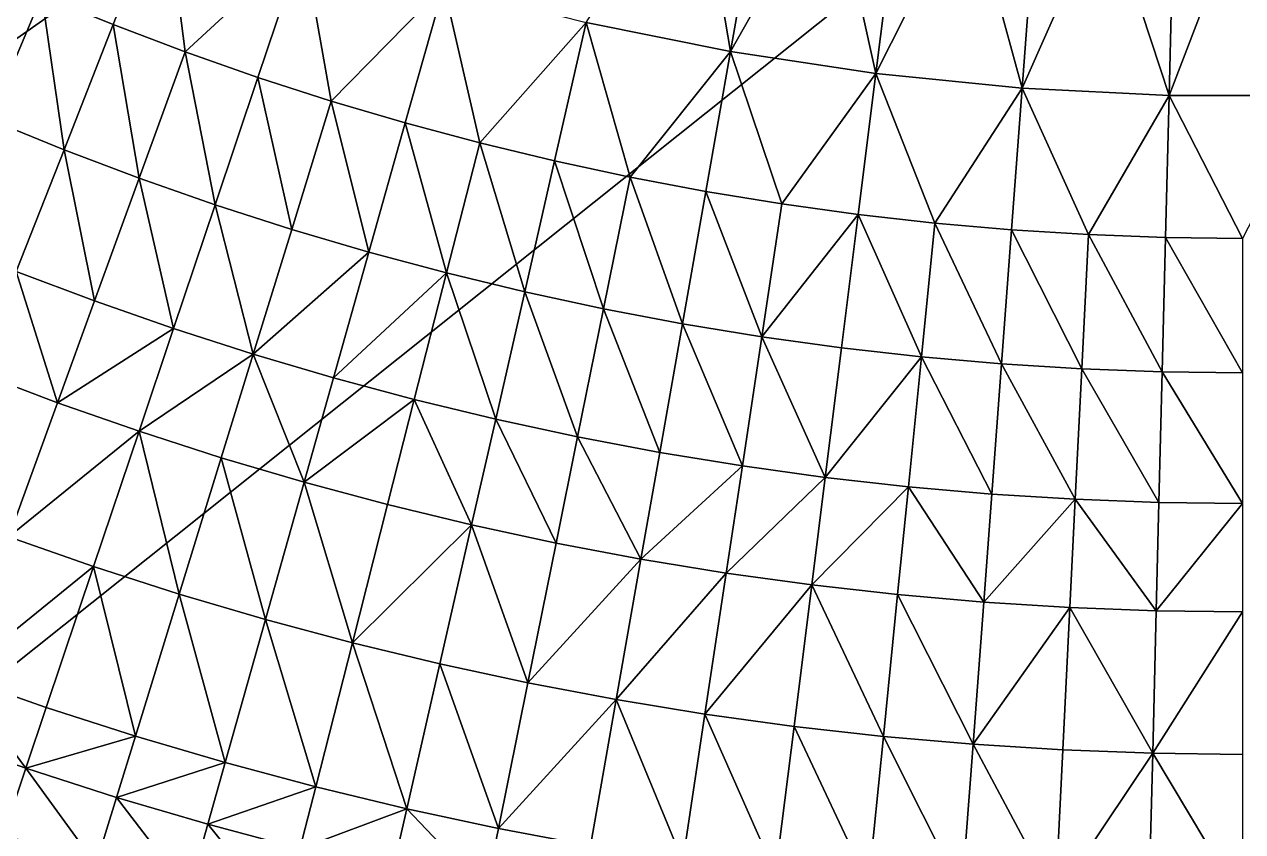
# Model space of a CAD drawing. Header units: millimetres. Extents: x -3250 to 5350, y -3250 to 3250.
# Drawn here: x -729 to 0, y -2205 to -1722 of the extents above; entities that cross this region are included whole.
import ezdxf

# ---------------------------------------------------------------- set-up
doc = ezdxf.new("R2010")
doc.units = ezdxf.units.MM
doc.header["$MEASUREMENT"] = 0
doc.layers.add('MESH_3D', color=2, linetype='CONTINUOUS')

msp = doc.modelspace()

# ---------------------------------------------------------------- linework, layer by layer
at = {"layer": 'MESH_3D'}
for points in [[(2150.48, 2436.79, 32500), (-3128.53, 880.23, 32500), (-2326.57, -2269.27, 32500)], [(2150.48, 2436.79, 32500), (-2326.57, -2269.27, 32500), (3105.61, 957.95, 32500)], [(3105.61, 957.95, 32500), (-2326.57, -2269.27, 32500), (-1962.36, -2590.68, 32500)], [(3105.61, 957.95, 32500), (-1962.36, -2590.68, 32500), (-1625, -2814.58, 32500)], [(3105.61, 957.95, 32500), (-1625, -2814.58, 32500), (-723.19, -3168.52, 32500)], [(3105.61, 957.95, 32500), (-723.19, -3168.52, 32500), (1410.12, -2928.15, 32500)], [(-306.5, -1738.27, -885.22), (-392.77, -1720.83, -885.22), (-326.94, -1617.28, -939.08)], [(-306.5, -1738.27, -885.22), (-326.94, -1617.28, -939.08), (-286.52, -1624.93, -939.08)], [(-306.5, -1738.27, -885.22), (-286.52, -1624.93, -939.08), (-245.92, -1631.57, -939.08)], [(-219.48, -1751.38, -885.22), (-306.5, -1738.27, -885.22), (-245.92, -1631.57, -939.08)], [(-219.48, -1751.38, -885.22), (-245.92, -1631.57, -939.08), (-205.17, -1637.19, -939.08)], [(-219.48, -1751.38, -885.22), (-205.17, -1637.19, -939.08), (-164.29, -1641.8, -939.08)], [(-644.86, -1643.07, -885.22), (-675.88, -1722.12, -840.76), (-718.6, -1704.73, -840.76)], [(-644.86, -1643.07, -885.22), (-632.74, -1738.43, -840.76), (-675.88, -1722.12, -840.76)], [(-562.15, -1673.17, -885.22), (-632.74, -1738.43, -840.76), (-644.86, -1643.07, -885.22)], [(-131.9, -1760.15, -885.22), (-219.48, -1751.38, -885.22), (-164.29, -1641.8, -939.08)], [(-131.9, -1760.15, -885.22), (-164.29, -1641.8, -939.08), (-123.3, -1645.39, -939.08)], [(-131.9, -1760.15, -885.22), (-123.3, -1645.39, -939.08), (-82.25, -1647.95, -939.08)], [(-44, -1764.53, -885.22), (-131.9, -1760.15, -885.22), (-82.25, -1647.95, -939.08)], [(-44, -1764.53, -885.22), (-82.25, -1647.95, -939.08), (-41.14, -1649.49, -939.08)], [(-44, -1764.53, -885.22), (-41.14, -1649.49, -939.08), (0, -1650, -939.08)], [(44, -1764.53, -885.22), (-44, -1764.53, -885.22), (0, -1650, -939.08)], [(-562.15, -1673.17, -885.22), (-589.2, -1753.67, -840.76), (-632.74, -1738.43, -840.76)], [(-562.15, -1673.17, -885.22), (-545.3, -1767.81, -840.76), (-589.2, -1753.67, -840.76)], [(-478.06, -1699.11, -885.22), (-545.3, -1767.81, -840.76), (-562.15, -1673.17, -885.22)], [(-749.83, -1778.8, -794.3), (-760.88, -1686.29, -840.76), (-718.6, -1704.73, -840.76)], [(-705.25, -1796.94, -794.3), (-749.83, -1778.8, -794.3), (-718.6, -1704.73, -840.76)], [(-705.25, -1796.94, -794.3), (-718.6, -1704.73, -840.76), (-675.88, -1722.12, -840.76)], [(-478.06, -1699.11, -885.22), (-501.05, -1780.85, -840.76), (-545.3, -1767.81, -840.76)], [(-478.06, -1699.11, -885.22), (-456.5, -1792.79, -840.76), (-501.05, -1780.85, -840.76)], [(-392.77, -1720.83, -885.22), (-456.5, -1792.79, -840.76), (-478.06, -1699.11, -885.22)], [(-660.23, -1813.96, -794.3), (-705.25, -1796.94, -794.3), (-675.88, -1722.12, -840.76)], [(-660.23, -1813.96, -794.3), (-675.88, -1722.12, -840.76), (-632.74, -1738.43, -840.76)], [(-392.77, -1720.83, -885.22), (-411.66, -1803.62, -840.76), (-456.5, -1792.79, -840.76)], [(-392.77, -1720.83, -885.22), (-366.57, -1813.32, -840.76), (-411.66, -1803.62, -840.76)], [(-306.5, -1738.27, -885.22), (-366.57, -1813.32, -840.76), (-392.77, -1720.83, -885.22)], [(-614.8, -1829.86, -794.3), (-660.23, -1813.96, -794.3), (-632.74, -1738.43, -840.76)], [(-614.8, -1829.86, -794.3), (-632.74, -1738.43, -840.76), (-589.2, -1753.67, -840.76)], [(-306.5, -1738.27, -885.22), (-321.25, -1821.89, -840.76), (-366.57, -1813.32, -840.76)], [(-306.5, -1738.27, -885.22), (-275.73, -1829.34, -840.76), (-321.25, -1821.89, -840.76)], [(-219.48, -1751.38, -885.22), (-275.73, -1829.34, -840.76), (-306.5, -1738.27, -885.22)], [(-568.99, -1844.62, -794.3), (-614.8, -1829.86, -794.3), (-589.2, -1753.67, -840.76)], [(-568.99, -1844.62, -794.3), (-589.2, -1753.67, -840.76), (-545.3, -1767.81, -840.76)], [(-219.48, -1751.38, -885.22), (-230.04, -1835.64, -840.76), (-275.73, -1829.34, -840.76)], [(-219.48, -1751.38, -885.22), (-184.2, -1840.81, -840.76), (-230.04, -1835.64, -840.76)], [(-131.9, -1760.15, -885.22), (-184.2, -1840.81, -840.76), (-219.48, -1751.38, -885.22)], [(-131.9, -1760.15, -885.22), (-138.25, -1844.83, -840.76), (-184.2, -1840.81, -840.76)], [(-131.9, -1760.15, -885.22), (-92.21, -1847.7, -840.76), (-138.25, -1844.83, -840.76)], [(-44, -1764.53, -885.22), (-92.21, -1847.7, -840.76), (-131.9, -1760.15, -885.22)], [(-522.82, -1858.23, -794.3), (-568.99, -1844.62, -794.3), (-545.3, -1767.81, -840.76)], [(-522.82, -1858.23, -794.3), (-545.3, -1767.81, -840.76), (-501.05, -1780.85, -840.76)], [(-44, -1764.53, -885.22), (-46.12, -1849.42, -840.76), (-92.21, -1847.7, -840.76)], [(-44, -1764.53, -885.22), (0, -1850, -840.76), (-46.12, -1849.42, -840.76)], [(44, -1764.53, -885.22), (0, -1850, -840.76), (-44, -1764.53, -885.22)], [(-733.81, -1869.73, -744.25), (-749.83, -1778.8, -794.3), (-705.25, -1796.94, -794.3)], [(-476.34, -1870.69, -794.3), (-522.82, -1858.23, -794.3), (-501.05, -1780.85, -840.76)], [(-476.34, -1870.69, -794.3), (-501.05, -1780.85, -840.76), (-456.5, -1792.79, -840.76)], [(-429.55, -1881.98, -794.3), (-476.34, -1870.69, -794.3), (-456.5, -1792.79, -840.76)], [(-429.55, -1881.98, -794.3), (-456.5, -1792.79, -840.76), (-411.66, -1803.62, -840.76)], [(-686.97, -1887.44, -744.25), (-733.81, -1869.73, -744.25), (-705.25, -1796.94, -794.3)], [(-686.97, -1887.44, -744.25), (-705.25, -1796.94, -794.3), (-660.23, -1813.96, -794.3)], [(-382.5, -1892.1, -794.3), (-429.55, -1881.98, -794.3), (-411.66, -1803.62, -840.76)], [(-382.5, -1892.1, -794.3), (-411.66, -1803.62, -840.76), (-366.57, -1813.32, -840.76)], [(-639.7, -1903.98, -744.25), (-686.97, -1887.44, -744.25), (-660.23, -1813.96, -794.3)], [(-639.7, -1903.98, -744.25), (-660.23, -1813.96, -794.3), (-614.8, -1829.86, -794.3)], [(-335.21, -1901.05, -794.3), (-382.5, -1892.1, -794.3), (-366.57, -1813.32, -840.76)], [(-335.21, -1901.05, -794.3), (-366.57, -1813.32, -840.76), (-321.25, -1821.89, -840.76)], [(-287.71, -1908.82, -794.3), (-335.21, -1901.05, -794.3), (-321.25, -1821.89, -840.76)], [(-287.71, -1908.82, -794.3), (-321.25, -1821.89, -840.76), (-275.73, -1829.34, -840.76)], [(-287.71, -1908.82, -794.3), (-275.73, -1829.34, -840.76), (-230.04, -1835.64, -840.76)], [(-592.04, -1919.34, -744.25), (-639.7, -1903.98, -744.25), (-614.8, -1829.86, -794.3)], [(-592.04, -1919.34, -744.25), (-614.8, -1829.86, -794.3), (-568.99, -1844.62, -794.3)], [(-240.03, -1915.4, -794.3), (-287.71, -1908.82, -794.3), (-230.04, -1835.64, -840.76)], [(-192.2, -1920.79, -794.3), (-240.03, -1915.4, -794.3), (-230.04, -1835.64, -840.76)], [(-192.2, -1920.79, -794.3), (-230.04, -1835.64, -840.76), (-184.2, -1840.81, -840.76)], [(-144.26, -1924.98, -794.3), (-192.2, -1920.79, -794.3), (-184.2, -1840.81, -840.76)], [(-144.26, -1924.98, -794.3), (-184.2, -1840.81, -840.76), (-138.25, -1844.83, -840.76)], [(-592.04, -1919.34, -744.25), (-568.99, -1844.62, -794.3), (-522.82, -1858.23, -794.3)], [(-96.22, -1927.98, -794.3), (-144.26, -1924.98, -794.3), (-138.25, -1844.83, -840.76)], [(-96.22, -1927.98, -794.3), (-138.25, -1844.83, -840.76), (-92.21, -1847.7, -840.76)], [(-48.13, -1929.78, -794.3), (-96.22, -1927.98, -794.3), (-92.21, -1847.7, -840.76)], [(-48.13, -1929.78, -794.3), (-92.21, -1847.7, -840.76), (-46.12, -1849.42, -840.76)], [(0, -1930.38, -794.3), (-48.13, -1929.78, -794.3), (-46.12, -1849.42, -840.76)], [(0, -1930.38, -794.3), (-46.12, -1849.42, -840.76), (0, -1850, -840.76)], [(-544, -1933.5, -744.25), (-592.04, -1919.34, -744.25), (-522.82, -1858.23, -794.3)], [(-544, -1933.5, -744.25), (-522.82, -1858.23, -794.3), (-476.34, -1870.69, -794.3)], [(-709.14, -1948.34, -698.41), (-757.49, -1930.05, -698.41), (-733.81, -1869.73, -744.25)], [(-709.14, -1948.34, -698.41), (-733.81, -1869.73, -744.25), (-686.97, -1887.44, -744.25)], [(-495.63, -1946.46, -744.25), (-544, -1933.5, -744.25), (-476.34, -1870.69, -794.3)], [(-446.95, -1958.21, -744.25), (-495.63, -1946.46, -744.25), (-476.34, -1870.69, -794.3)], [(-446.95, -1958.21, -744.25), (-476.34, -1870.69, -794.3), (-429.55, -1881.98, -794.3)], [(-709.14, -1948.34, -698.41), (-686.97, -1887.44, -744.25), (-639.7, -1903.98, -744.25)], [(-397.99, -1968.75, -744.25), (-446.95, -1958.21, -744.25), (-429.55, -1881.98, -794.3)], [(-397.99, -1968.75, -744.25), (-429.55, -1881.98, -794.3), (-382.5, -1892.1, -794.3)], [(-348.78, -1978.06, -744.25), (-397.99, -1968.75, -744.25), (-382.5, -1892.1, -794.3)], [(-348.78, -1978.06, -744.25), (-382.5, -1892.1, -794.3), (-335.21, -1901.05, -794.3)], [(-299.36, -1986.14, -744.25), (-348.78, -1978.06, -744.25), (-335.21, -1901.05, -794.3)], [(-299.36, -1986.14, -744.25), (-335.21, -1901.05, -794.3), (-287.71, -1908.82, -794.3)], [(-660.34, -1965.41, -698.41), (-709.14, -1948.34, -698.41), (-639.7, -1903.98, -744.25)], [(-660.34, -1965.41, -698.41), (-639.7, -1903.98, -744.25), (-592.04, -1919.34, -744.25)], [(-249.75, -1992.98, -744.25), (-299.36, -1986.14, -744.25), (-287.71, -1908.82, -794.3)], [(-249.75, -1992.98, -744.25), (-287.71, -1908.82, -794.3), (-240.03, -1915.4, -794.3)], [(-249.75, -1992.98, -744.25), (-240.03, -1915.4, -794.3), (-192.2, -1920.79, -794.3)], [(-611.14, -1981.26, -698.41), (-660.34, -1965.41, -698.41), (-592.04, -1919.34, -744.25)], [(-561.55, -1995.88, -698.41), (-611.14, -1981.26, -698.41), (-592.04, -1919.34, -744.25)], [(-561.55, -1995.88, -698.41), (-592.04, -1919.34, -744.25), (-544, -1933.5, -744.25)], [(-199.99, -1998.59, -744.25), (-249.75, -1992.98, -744.25), (-192.2, -1920.79, -794.3)], [(-150.1, -2002.95, -744.25), (-199.99, -1998.59, -744.25), (-192.2, -1920.79, -794.3)], [(-150.1, -2002.95, -744.25), (-192.2, -1920.79, -794.3), (-144.26, -1924.98, -794.3)], [(-738.31, -2028.49, -630.5), (-757.49, -1930.05, -698.41), (-709.14, -1948.34, -698.41)], [(-100.12, -2006.07, -744.25), (-150.1, -2002.95, -744.25), (-144.26, -1924.98, -794.3)], [(-100.12, -2006.07, -744.25), (-144.26, -1924.98, -794.3), (-96.22, -1927.98, -794.3)], [(-50.08, -2007.95, -744.25), (-100.12, -2006.07, -744.25), (-96.22, -1927.98, -794.3)], [(-50.08, -2007.95, -744.25), (-96.22, -1927.98, -794.3), (-48.13, -1929.78, -794.3)], [(0, -2008.57, -744.25), (-50.08, -2007.95, -744.25), (-48.13, -1929.78, -794.3)], [(0, -2008.57, -744.25), (-48.13, -1929.78, -794.3), (0, -1930.38, -794.3)], [(-561.55, -1995.88, -698.41), (-544, -1933.5, -744.25), (-495.63, -1946.46, -744.25)], [(-738.31, -2028.49, -630.5), (-709.14, -1948.34, -698.41), (-660.34, -1965.41, -698.41)], [(-511.62, -2009.26, -698.41), (-561.55, -1995.88, -698.41), (-495.63, -1946.46, -744.25)], [(-461.37, -2021.39, -698.41), (-511.62, -2009.26, -698.41), (-495.63, -1946.46, -744.25)], [(-461.37, -2021.39, -698.41), (-495.63, -1946.46, -744.25), (-446.95, -1958.21, -744.25)], [(-410.83, -2032.27, -698.41), (-461.37, -2021.39, -698.41), (-446.95, -1958.21, -744.25)], [(-410.83, -2032.27, -698.41), (-446.95, -1958.21, -744.25), (-397.99, -1968.75, -744.25)], [(-687.51, -2046.26, -630.5), (-738.31, -2028.49, -630.5), (-660.34, -1965.41, -698.41)], [(-636.28, -2062.77, -630.5), (-687.51, -2046.26, -630.5), (-660.34, -1965.41, -698.41)], [(-636.28, -2062.77, -630.5), (-660.34, -1965.41, -698.41), (-611.14, -1981.26, -698.41)], [(-360.04, -2041.88, -698.41), (-410.83, -2032.27, -698.41), (-397.99, -1968.75, -744.25)], [(-360.04, -2041.88, -698.41), (-397.99, -1968.75, -744.25), (-348.78, -1978.06, -744.25)], [(-584.66, -2077.99, -630.5), (-636.28, -2062.77, -630.5), (-611.14, -1981.26, -698.41)], [(-584.66, -2077.99, -630.5), (-611.14, -1981.26, -698.41), (-561.55, -1995.88, -698.41)], [(-360.04, -2041.88, -698.41), (-348.78, -1978.06, -744.25), (-299.36, -1986.14, -744.25)], [(-309.02, -2050.22, -698.41), (-360.04, -2041.88, -698.41), (-299.36, -1986.14, -744.25)], [(-309.02, -2050.22, -698.41), (-299.36, -1986.14, -744.25), (-249.75, -1992.98, -744.25)], [(-532.67, -2091.92, -630.5), (-584.66, -2077.99, -630.5), (-561.55, -1995.88, -698.41)], [(-532.67, -2091.92, -630.5), (-561.55, -1995.88, -698.41), (-511.62, -2009.26, -698.41)], [(-257.81, -2057.28, -698.41), (-309.02, -2050.22, -698.41), (-249.75, -1992.98, -744.25)], [(-257.81, -2057.28, -698.41), (-249.75, -1992.98, -744.25), (-199.99, -1998.59, -744.25)], [(-206.44, -2063.07, -698.41), (-257.81, -2057.28, -698.41), (-199.99, -1998.59, -744.25)], [(-154.94, -2067.58, -698.41), (-206.44, -2063.07, -698.41), (-199.99, -1998.59, -744.25)], [(-154.94, -2067.58, -698.41), (-199.99, -1998.59, -744.25), (-150.1, -2002.95, -744.25)], [(-154.94, -2067.58, -698.41), (-150.1, -2002.95, -744.25), (-100.12, -2006.07, -744.25)], [(-532.67, -2091.92, -630.5), (-511.62, -2009.26, -698.41), (-461.37, -2021.39, -698.41)], [(-103.35, -2070.8, -698.41), (-154.94, -2067.58, -698.41), (-100.12, -2006.07, -744.25)], [(-51.69, -2072.73, -698.41), (-103.35, -2070.8, -698.41), (-100.12, -2006.07, -744.25)], [(-51.69, -2072.73, -698.41), (-100.12, -2006.07, -744.25), (-50.08, -2007.95, -744.25)], [(-51.69, -2072.73, -698.41), (-50.08, -2007.95, -744.25), (0, -2008.57, -744.25)], [(0, -2073.37, -698.41), (-51.69, -2072.73, -698.41), (0, -2008.57, -744.25)], [(-480.35, -2104.55, -630.5), (-532.67, -2091.92, -630.5), (-461.37, -2021.39, -698.41)], [(-427.73, -2115.87, -630.5), (-480.35, -2104.55, -630.5), (-461.37, -2021.39, -698.41)], [(-427.73, -2115.87, -630.5), (-461.37, -2021.39, -698.41), (-410.83, -2032.27, -698.41)], [(-768.73, -2112.08, -547.31), (-738.31, -2028.49, -630.5), (-687.51, -2046.26, -630.5)], [(-427.73, -2115.87, -630.5), (-410.83, -2032.27, -698.41), (-360.04, -2041.88, -698.41)], [(-715.84, -2130.58, -547.31), (-768.73, -2112.08, -547.31), (-687.51, -2046.26, -630.5)], [(-662.5, -2147.77, -547.31), (-715.84, -2130.58, -547.31), (-687.51, -2046.26, -630.5)], [(-662.5, -2147.77, -547.31), (-687.51, -2046.26, -630.5), (-636.28, -2062.77, -630.5)], [(-374.85, -2125.88, -630.5), (-427.73, -2115.87, -630.5), (-360.04, -2041.88, -698.41)], [(-374.85, -2125.88, -630.5), (-360.04, -2041.88, -698.41), (-309.02, -2050.22, -698.41)], [(-321.73, -2134.56, -630.5), (-374.85, -2125.88, -630.5), (-309.02, -2050.22, -698.41)], [(-321.73, -2134.56, -630.5), (-309.02, -2050.22, -698.41), (-257.81, -2057.28, -698.41)], [(-608.75, -2163.62, -547.31), (-662.5, -2147.77, -547.31), (-636.28, -2062.77, -630.5)], [(-608.75, -2163.62, -547.31), (-636.28, -2062.77, -630.5), (-584.66, -2077.99, -630.5)], [(-268.42, -2141.92, -630.5), (-321.73, -2134.56, -630.5), (-257.81, -2057.28, -698.41)], [(-214.93, -2147.94, -630.5), (-268.42, -2141.92, -630.5), (-257.81, -2057.28, -698.41)], [(-214.93, -2147.94, -630.5), (-257.81, -2057.28, -698.41), (-206.44, -2063.07, -698.41)], [(-161.32, -2152.64, -630.5), (-214.93, -2147.94, -630.5), (-206.44, -2063.07, -698.41)], [(-161.32, -2152.64, -630.5), (-206.44, -2063.07, -698.41), (-154.94, -2067.58, -698.41)], [(-161.32, -2152.64, -630.5), (-154.94, -2067.58, -698.41), (-103.35, -2070.8, -698.41)], [(-107.6, -2155.99, -630.5), (-161.32, -2152.64, -630.5), (-103.35, -2070.8, -698.41)], [(-53.82, -2158, -630.5), (-107.6, -2155.99, -630.5), (-103.35, -2070.8, -698.41)], [(-53.82, -2158, -630.5), (-103.35, -2070.8, -698.41), (-51.69, -2072.73, -698.41)], [(-53.82, -2158, -630.5), (-51.69, -2072.73, -698.41), (0, -2073.37, -698.41)], [(0, -2158.67, -630.5), (-53.82, -2158, -630.5), (0, -2073.37, -698.41)], [(-554.62, -2178.12, -547.31), (-608.75, -2163.62, -547.31), (-584.66, -2077.99, -630.5)], [(-554.62, -2178.12, -547.31), (-584.66, -2077.99, -630.5), (-532.67, -2091.92, -630.5)], [(-500.14, -2191.27, -547.31), (-554.62, -2178.12, -547.31), (-532.67, -2091.92, -630.5)], [(-500.14, -2191.27, -547.31), (-532.67, -2091.92, -630.5), (-480.35, -2104.55, -630.5)], [(-445.36, -2203.06, -547.31), (-500.14, -2191.27, -547.31), (-480.35, -2104.55, -630.5)], [(-445.36, -2203.06, -547.31), (-480.35, -2104.55, -630.5), (-427.73, -2115.87, -630.5)], [(-728.04, -2166.91, -506.08), (-781.84, -2148.08, -506.08), (-768.73, -2112.08, -547.31)], [(-728.04, -2166.91, -506.08), (-768.73, -2112.08, -547.31), (-715.84, -2130.58, -547.31)], [(-445.36, -2203.06, -547.31), (-427.73, -2115.87, -630.5), (-374.85, -2125.88, -630.5)], [(-390.3, -2213.48, -547.31), (-445.36, -2203.06, -547.31), (-374.85, -2125.88, -630.5)], [(-334.99, -2222.52, -547.31), (-390.3, -2213.48, -547.31), (-374.85, -2125.88, -630.5)], [(-334.99, -2222.52, -547.31), (-374.85, -2125.88, -630.5), (-321.73, -2134.56, -630.5)], [(-728.04, -2166.91, -506.08), (-715.84, -2130.58, -547.31), (-662.5, -2147.77, -547.31)], [(-279.48, -2230.18, -547.31), (-334.99, -2222.52, -547.31), (-321.73, -2134.56, -630.5)], [(-279.48, -2230.18, -547.31), (-321.73, -2134.56, -630.5), (-268.42, -2141.92, -630.5)], [(-223.79, -2236.46, -547.31), (-279.48, -2230.18, -547.31), (-268.42, -2141.92, -630.5)], [(-223.79, -2236.46, -547.31), (-268.42, -2141.92, -630.5), (-214.93, -2147.94, -630.5)], [(-741.42, -2206.72, -455.71), (-781.84, -2148.08, -506.08), (-728.04, -2166.91, -506.08)], [(-673.79, -2184.38, -506.08), (-728.04, -2166.91, -506.08), (-662.5, -2147.77, -547.31)], [(-673.79, -2184.38, -506.08), (-662.5, -2147.77, -547.31), (-608.75, -2163.62, -547.31)], [(-167.97, -2241.34, -547.31), (-223.79, -2236.46, -547.31), (-214.93, -2147.94, -630.5)], [(-167.97, -2241.34, -547.31), (-214.93, -2147.94, -630.5), (-161.32, -2152.64, -630.5)], [(-112.03, -2244.83, -547.31), (-167.97, -2241.34, -547.31), (-161.32, -2152.64, -630.5)], [(-112.03, -2244.83, -547.31), (-161.32, -2152.64, -630.5), (-107.6, -2155.99, -630.5)], [(-112.03, -2244.83, -547.31), (-107.6, -2155.99, -630.5), (-53.82, -2158, -630.5)], [(-619.13, -2200.5, -506.08), (-673.79, -2184.38, -506.08), (-608.75, -2163.62, -547.31)], [(-619.13, -2200.5, -506.08), (-608.75, -2163.62, -547.31), (-554.62, -2178.12, -547.31)], [(-56.03, -2246.93, -547.31), (-112.03, -2244.83, -547.31), (-53.82, -2158, -630.5)], [(0, -2247.62, -547.31), (-56.03, -2246.93, -547.31), (-53.82, -2158, -630.5)], [(0, -2247.62, -547.31), (-53.82, -2158, -630.5), (0, -2158.67, -630.5)], [(-686.17, -2224.52, -455.71), (-741.42, -2206.72, -455.71), (-728.04, -2166.91, -506.08)], [(-686.17, -2224.52, -455.71), (-728.04, -2166.91, -506.08), (-673.79, -2184.38, -506.08)], [(-564.07, -2215.25, -506.08), (-619.13, -2200.5, -506.08), (-554.62, -2178.12, -547.31)], [(-564.07, -2215.25, -506.08), (-554.62, -2178.12, -547.31), (-500.14, -2191.27, -547.31)], [(-630.5, -2240.93, -455.71), (-686.17, -2224.52, -455.71), (-673.79, -2184.38, -506.08)], [(-630.5, -2240.93, -455.71), (-673.79, -2184.38, -506.08), (-619.13, -2200.5, -506.08)], [(-508.67, -2228.63, -506.08), (-564.07, -2215.25, -506.08), (-500.14, -2191.27, -547.31)], [(-452.95, -2240.62, -506.08), (-508.67, -2228.63, -506.08), (-500.14, -2191.27, -547.31)], [(-452.95, -2240.62, -506.08), (-500.14, -2191.27, -547.31), (-445.36, -2203.06, -547.31)], [(-574.44, -2255.95, -455.71), (-630.5, -2240.93, -455.71), (-619.13, -2200.5, -506.08)], [(-574.44, -2255.95, -455.71), (-619.13, -2200.5, -506.08), (-564.07, -2215.25, -506.08)], [(-452.95, -2240.62, -506.08), (-445.36, -2203.06, -547.31), (-390.3, -2213.48, -547.31)]]:
    msp.add_3dface(points, dxfattribs=at)

doc.saveas('drawing.dxf')
